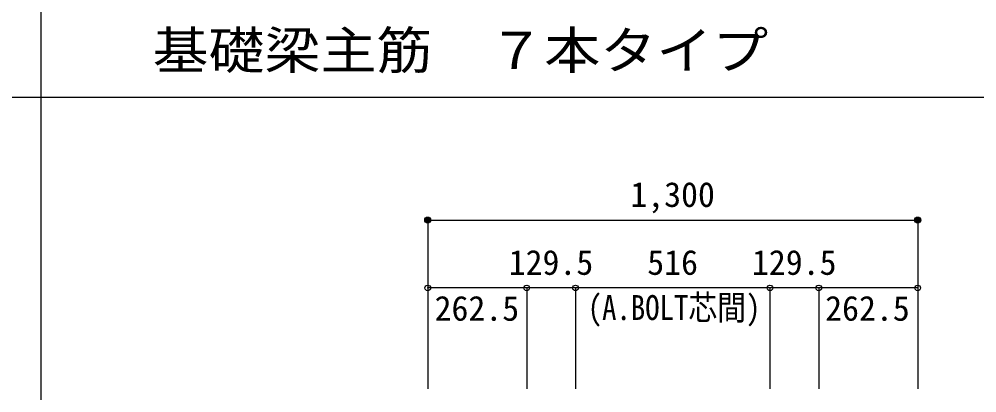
# Model space of a CAD drawing. Units: millimetres at full size, sheet at 1:30. Extents: x -5973 to 5954, y -4195 to 4201.
# Drawn here: x -1182 to 1359, y -1006 to -15 of the extents above; entities that cross this region are included whole.
import ezdxf
from ezdxf.enums import TextEntityAlignment as Align

# ---------------------------------------------------------------- set-up
doc = ezdxf.new("R2010")
doc.units = ezdxf.units.MM
doc.header["$LTSCALE"] = 30
doc.header["$PDMODE"] = 32
doc.header["$PDSIZE"] = 15
for name, color, linetype in [('0-7_文字', 4, 'Continuous'), ('0-D_寸法', 4, 'Continuous'), ('6-7_文字', 7, 'Continuous'), ('F-0_枠', 6, 'Continuous')]:
    doc.layers.add(name, color=color, linetype=linetype)
doc.styles.add('ＭＳ ゴシック', font='')
doc.styles.get('ＭＳ ゴシック').set_extended_font_data('MS Gothic')

msp = doc.modelspace()

# ---------------------------------------------------------------- linework, layer by layer
at = {"layer": '0-D_寸法'}
for p, q in [((-97.56, -547.85), (-97.56, -727.85)), ((-97.56, -547.85), (-97.56, -727.85)), ((-97.56, -547.85), (1202.44, -547.85)), ((-97.56, -547.85), (1202.44, -547.85)), ((1202.44, -547.85), (1202.44, -727.85)), ((164.94, -727.85), (-97.56, -727.85)), ((-97.56, -727.85), (-97.56, -994.89)), ((294.44, -727.85), (164.94, -727.85)), ((164.94, -727.85), (164.94, -994.89)), ((810.44, -727.85), (294.44, -727.85)), ((294.44, -727.85), (294.44, -994.89)), ((939.94, -727.85), (810.44, -727.85)), ((810.44, -727.85), (810.44, -994.89)), ((1202.44, -727.85), (939.94, -727.85)), ((939.94, -727.85), (939.94, -994.89)), ((1202.44, -727.85), (1202.44, -994.89)), ((1202.44, -727.85), (1202.44, -994.89))]:
    msp.add_line(p, q, dxfattribs=at)
for centre, radius in [((-97.56, -547.85), 8), ((-97.56, -547.85), 7.2), ((-97.56, -547.85), 6.4), ((-97.56, -547.85), 5.6), ((-97.56, -547.85), 4.8), ((-97.56, -547.85), 4), ((-97.56, -547.85), 3.2), ((-97.56, -547.85), 2.4), ((-97.56, -547.85), 1.6), ((-97.56, -547.85), 0.8), ((1202.44, -547.85), 8), ((1202.44, -547.85), 7.2), ((1202.44, -547.85), 6.4), ((1202.44, -547.85), 5.6), ((1202.44, -547.85), 4.8), ((1202.44, -547.85), 4), ((1202.44, -547.85), 3.2), ((1202.44, -547.85), 2.4), ((1202.44, -547.85), 1.6), ((1202.44, -547.85), 0.8)]:
    msp.add_circle(centre, radius, dxfattribs=at)
at = {"layer": '0-D_寸法', "color": 7}
for p in [(-97.56, -547.85), (-97.56, -547.85), (1202.44, -547.85), (-97.56, -727.85), (164.94, -727.85), (294.44, -727.85), (810.44, -727.85), (939.94, -727.85), (1202.44, -727.85)]:
    msp.add_point(p, dxfattribs=at)
at = {"layer": 'F-0_枠', "color": 2}
for p, q in [((-1124.64, 4201.15), (-1124.64, -4195.24)), ((-5972.88, -222.05), (3723.6, -222.05))]:
    msp.add_line(p, q, dxfattribs=at)

# ---------------------------------------------------------------- texts
at = {"layer": '0-7_文字', "style": 'ＭＳ ゴシック', "width": 0.85}
msp.add_text('(A.BOLT芯間)', height=65.98, dxfattribs=at).set_placement((326.92, -832.62), align=Align.BOTTOM_LEFT)
at = {"layer": '0-D_寸法', "style": 'ＭＳ ゴシック'}
for s, p in [('1,300', (439.94, -532.85)), ('129.5', (117.19, -712.85)), ('516', (484.94, -712.85)), ('129.5', (762.69, -712.85)), ('262.5', (-79.42, -834.53)), ('262.5', (956.96, -834.53))]:
    msp.add_text(s, height=65.98, dxfattribs=at).set_placement(p, align=Align.BOTTOM_LEFT)
at = {"layer": '6-7_文字', "color": 2, "style": 'ＭＳ ゴシック', "width": 1.1}
msp.add_text('\u3000\u3000基礎梁主筋\u3000７本タイプ', height=98.97, dxfattribs=at).set_placement((-1124.64, -177.05), align=Align.BOTTOM_LEFT)

doc.saveas('drawing.dxf')
